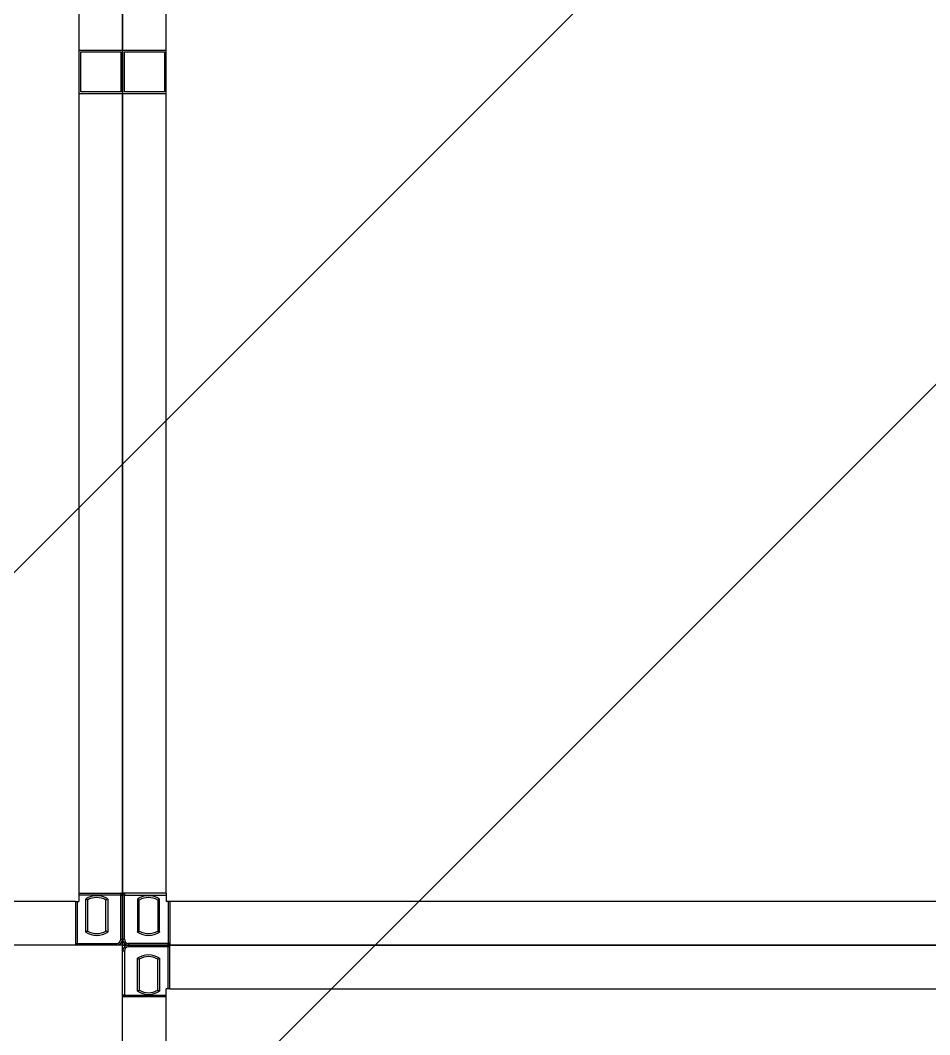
# Model space of a CAD drawing. Header units: millimetres. Extents: x 4133871 to 4440428, y -545651 to -495191.
# Drawn here: x 4199665.5 to 4199852.9, y -501101.5 to -500892.4 of the extents above; entities that cross this region are included whole.
import ezdxf

# ---------------------------------------------------------------- set-up
doc = ezdxf.new("R2010")
doc.units = ezdxf.units.MM
doc.header["$LTSCALE"] = 60
doc.layers.add('3', color=3, linetype='Continuous')

# ---------------------------------------------------------------- blocks, each defined once
blk = doc.blocks.new('KEY PLAN_NEW')
at = {"color": 253}
for p, q in [((-1346.862, -1495.504), (-1346.862, -1608.384)), ((-1340.862, -1608.384), (-1340.862, -1495.504)), ((-1346.862, -1550.444), (-1346.862, -1553.444)), ((-1346.862, -1550.444), (-1343.862, -1550.444)), ((-1346.742, -1553.324), (-1346.742, -1550.564)), ((-1346.742, -1550.564), (-1343.982, -1550.564)), ((-1343.982, -1550.564), (-1343.982, -1553.324)), ((-1343.982, -1550.564), (-1343.982, -1553.324)), ((-1343.862, -1553.444), (-1343.862, -1550.444)), ((-1343.862, -1550.444), (-1343.862, -1553.444)), ((-1343.862, -1550.444), (-1340.862, -1550.444)), ((-1343.742, -1553.324), (-1343.742, -1550.564)), ((-1343.742, -1550.564), (-1340.982, -1550.564)), ((-1340.982, -1550.564), (-1340.982, -1553.324)), ((-1340.982, -1550.564), (-1340.982, -1553.324)), ((-1340.862, -1553.444), (-1340.862, -1550.444)), ((-1343.862, -1553.444), (-1346.862, -1553.444)), ((-1343.982, -1553.324), (-1346.742, -1553.324)), ((-1340.862, -1553.444), (-1343.862, -1553.444)), ((-1340.982, -1553.324), (-1343.742, -1553.324)), ((-1346.862, -1608.384), (-1346.862, -1608.944)), ((-1340.862, -1608.384), (-1340.862, -1608.944)), ((-1347.102, -1608.944), (-1400.622, -1608.944)), ((-1347.102, -1608.944), (-1346.862, -1608.944)), ((-1340.622, -1608.944), (-1340.862, -1608.944)), ((-1287.102, -1608.944), (-1340.622, -1608.944)), ((-1340.622, -1614.944), (-1340.862, -1614.944)), ((-1340.862, -1615.504), (-1340.862, -1614.944)), ((-1340.622, -1614.944), (-1287.102, -1614.944)), ((-1340.862, -1728.384), (-1340.862, -1615.504))]:
    blk.add_line(p, q, dxfattribs=at)
at = {"color": 253, "linetype": 'Continuous'}
for p, q in [((-1346.862, -1608.384), (-1343.862, -1608.384)), ((-1343.982, -1608.504), (-1346.862, -1608.504)), ((-1343.982, -1608.384), (-1343.982, -1608.504)), ((-1343.982, -1608.504), (-1343.862, -1608.504)), ((-1343.982, -1611.534), (-1343.982, -1608.504)), ((-1340.862, -1608.384), (-1343.862, -1608.384)), ((-1343.742, -1608.504), (-1343.862, -1608.504)), ((-1343.742, -1608.384), (-1343.742, -1608.504)), ((-1343.742, -1608.504), (-1340.862, -1608.504)), ((-1343.742, -1611.534), (-1343.742, -1608.504)), ((-1347.102, -1608.944), (-1347.102, -1611.944)), ((-1346.982, -1608.944), (-1346.982, -1611.824)), ((-1346.397, -1611.045), (-1346.397, -1608.782)), ((-1346.277, -1608.849), (-1346.277, -1610.979)), ((-1345.007, -1610.979), (-1345.007, -1608.849)), ((-1344.887, -1608.782), (-1344.887, -1611.045)), ((-1342.837, -1608.782), (-1342.837, -1611.045)), ((-1342.717, -1610.979), (-1342.717, -1608.849)), ((-1341.447, -1608.849), (-1341.447, -1610.979)), ((-1341.327, -1611.045), (-1341.327, -1608.782)), ((-1340.742, -1608.944), (-1340.742, -1611.824)), ((-1340.622, -1608.944), (-1340.622, -1611.944)), ((-1343.982, -1611.534), (-1343.862, -1611.534)), ((-1343.742, -1611.534), (-1343.862, -1611.534)), ((-1347.102, -1611.824), (-1346.982, -1611.824)), ((-1346.982, -1611.944), (-1346.982, -1611.824)), ((-1346.982, -1611.824), (-1344.272, -1611.824)), ((-1344.272, -1611.824), (-1344.272, -1611.944)), ((-1343.982, -1611.824), (-1343.982, -1611.823)), ((-1343.982, -1611.824), (-1343.982, -1611.824)), ((-1343.742, -1611.824), (-1343.742, -1611.823)), ((-1343.742, -1611.824), (-1343.742, -1611.824)), ((-1343.742, -1612.064), (-1343.742, -1612.064)), ((-1343.742, -1612.064), (-1343.742, -1612.064)), ((-1343.452, -1611.824), (-1343.452, -1611.944)), ((-1340.742, -1611.824), (-1343.452, -1611.824)), ((-1343.452, -1612.064), (-1343.452, -1611.944)), ((-1340.742, -1612.064), (-1343.452, -1612.064)), ((-1340.742, -1611.944), (-1340.742, -1611.824)), ((-1340.622, -1611.824), (-1340.742, -1611.824)), ((-1340.742, -1611.944), (-1340.742, -1612.064)), ((-1340.622, -1612.064), (-1340.742, -1612.064)), ((-1340.742, -1614.944), (-1340.742, -1612.064)), ((-1340.622, -1614.944), (-1340.622, -1611.944)), ((-1343.742, -1612.354), (-1343.862, -1612.354)), ((-1343.742, -1612.354), (-1343.742, -1615.384)), ((-1342.837, -1615.105), (-1342.837, -1612.842)), ((-1342.717, -1612.909), (-1342.717, -1615.039)), ((-1341.447, -1615.039), (-1341.447, -1612.909)), ((-1341.327, -1612.842), (-1341.327, -1615.105)), ((-1343.742, -1615.384), (-1343.862, -1615.384)), ((-1340.862, -1615.504), (-1343.862, -1615.504)), ((-1343.742, -1615.504), (-1343.742, -1615.384)), ((-1343.742, -1615.384), (-1340.862, -1615.384))]:
    blk.add_line(p, q, dxfattribs=at)
at = {"color": 253}
for points in [[(-1403.862, -1491.944), (-1343.862, -1491.944), (-1343.862, -1611.944), (-1403.862, -1611.944)], [(-1343.862, -1491.944), (-1283.862, -1491.944), (-1283.862, -1611.944), (-1343.862, -1611.944)], [(-1283.862, -1731.944), (-1343.862, -1731.944), (-1343.862, -1611.944), (-1283.862, -1611.944)]]:
    blk.add_lwpolyline(points, close=True, dxfattribs=at)
at = {"color": 253, "linetype": 'Continuous'}
for centre, radius, start, end in [((-1345.642, -1609.914), 1.36, 56.27916, 123.72084), ((-1345.642, -1609.914), 1.24, 59.1964, 120.8036), ((-1343.982, -1608.504), 0.12, 0, 90), ((-1343.742, -1608.504), 0.12, 90, 180), ((-1342.082, -1609.914), 1.36, 56.27916, 123.72084), ((-1342.082, -1609.914), 1.24, 59.1964, 120.8036), ((-1345.642, -1609.914), 1.36, 236.27916, 303.72084), ((-1345.642, -1609.914), 1.24, 239.1964, 300.8036), ((-1344.272, -1611.534), 0.41, 270, 0), ((-1344.272, -1611.534), 0.29, 270, 0), ((-1343.452, -1611.534), 0.41, 180, 270), ((-1343.452, -1611.534), 0.29, 180, 270), ((-1342.082, -1609.914), 1.36, 236.27916, 303.72084), ((-1342.082, -1609.914), 1.24, 239.1964, 300.8036), ((-1346.982, -1611.824), 0.12, 180, 270), ((-1343.452, -1612.354), 0.41, 90, 180), ((-1343.452, -1612.354), 0.29, 90, 180), ((-1340.742, -1611.824), 0.12, 270, 0), ((-1340.742, -1612.064), 0.12, 0, 90), ((-1342.082, -1613.974), 1.36, 56.27916, 123.72084), ((-1342.082, -1613.974), 1.24, 59.1964, 120.8036), ((-1343.742, -1615.384), 0.12, 180, 270), ((-1342.082, -1613.974), 1.36, 236.27916, 303.72084), ((-1342.082, -1613.974), 1.24, 239.1964, 300.8036)]:
    blk.add_arc(centre, radius, start, end, dxfattribs=at)
for points, knots in [([(-1346.277, -1608.849), (-1346.277, -1608.848, 46), (-1346.278, -1608.848, 46), (-1346.279, -1608.848, 46), (-1346.28, -1608.847, 46), (-1346.28, -1608.847, 46), (-1346.281, -1608.846, 46), (-1346.281, -1608.846, 46), (-1346.282, -1608.846, 46), (-1346.282, -1608.845, 46), (-1346.284, -1608.844, 46), (-1346.285, -1608.844, 46), (-1346.289, -1608.842, 46), (-1346.291, -1608.841, 46), (-1346.294, -1608.839, 46), (-1346.295, -1608.838, 46), (-1346.296, -1608.838, 46), (-1346.297, -1608.837, 46), (-1346.298, -1608.837, 46), (-1346.299, -1608.836, 46), (-1346.301, -1608.835, 46), (-1346.304, -1608.833, 46), (-1346.309, -1608.83, 46), (-1346.312, -1608.829, 46), (-1346.316, -1608.826, 46), (-1346.318, -1608.826, 46), (-1346.32, -1608.824, 46), (-1346.32, -1608.824, 46), (-1346.322, -1608.823, 46), (-1346.323, -1608.823, 46), (-1346.327, -1608.821, 46), (-1346.33, -1608.819, 46), (-1346.336, -1608.815, 46), (-1346.339, -1608.813, 46), (-1346.346, -1608.81, 46), (-1346.35, -1608.808, 46), (-1346.354, -1608.806, 46), (-1346.355, -1608.805, 46), (-1346.357, -1608.804, 46), (-1346.358, -1608.804, 46), (-1346.36, -1608.802, 46), (-1346.362, -1608.801, 46), (-1346.367, -1608.798, 46), (-1346.371, -1608.796, 46), (-1346.378, -1608.792, 46), (-1346.382, -1608.79, 46), (-1346.387, -1608.787, 46), (-1346.389, -1608.786, 46), (-1346.392, -1608.785, 46), (-1346.394, -1608.784, 46), (-1346.395, -1608.783, 46), (-1346.396, -1608.783, 46), (-1346.396, -1608.783, 46), (-1346.397, -1608.782, 46)], [0, 0, 0, 0, 0.06206, 0.12459, 0.12459, 0.155854, 0.155854, 0.171487, 0.171487, 0.187119, 0.187119, 0.249648, 0.249648, 0.312178, 0.312178, 0.343442, 0.343442, 0.359075, 0.359075, 0.374707, 0.374707, 0.437236, 0.437236, 0.499766, 0.499766, 0.53103, 0.53103, 0.546663, 0.546663, 0.562295, 0.562295, 0.624824, 0.624824, 0.687353, 0.687353, 0.749883, 0.749883, 0.765515, 0.765515, 0.781147, 0.781147, 0.812412, 0.812412, 0.874941, 0.874941, 0.937471, 0.937471, 0.968735, 0.968735, 0.984368, 0.992184, 0.992184, 1, 1, 1, 1]), ([(-1344.887, -1608.782), (-1344.887, -1608.783, 46), (-1344.888, -1608.783, 46), (-1344.889, -1608.783, 46), (-1344.89, -1608.784, 46), (-1344.891, -1608.785, 46), (-1344.894, -1608.786, 46), (-1344.896, -1608.787, 46), (-1344.902, -1608.79, 46), (-1344.905, -1608.792, 46), (-1344.913, -1608.796, 46), (-1344.916, -1608.798, 46), (-1344.922, -1608.801, 46), (-1344.923, -1608.802, 46), (-1344.926, -1608.804, 46), (-1344.927, -1608.804, 46), (-1344.929, -1608.805, 46), (-1344.93, -1608.806, 46), (-1344.934, -1608.808, 46), (-1344.937, -1608.81, 46), (-1344.944, -1608.813, 46), (-1344.947, -1608.815, 46), (-1344.954, -1608.819, 46), (-1344.957, -1608.821, 46), (-1344.961, -1608.823, 46), (-1344.962, -1608.823, 46), (-1344.963, -1608.824, 46), (-1344.964, -1608.824, 46), (-1344.966, -1608.826, 46), (-1344.967, -1608.826, 46), (-1344.972, -1608.829, 46), (-1344.974, -1608.83, 46), (-1344.98, -1608.833, 46), (-1344.982, -1608.835, 46), (-1344.985, -1608.836, 46), (-1344.986, -1608.837, 46), (-1344.987, -1608.837, 46), (-1344.987, -1608.838, 46), (-1344.989, -1608.838, 46), (-1344.99, -1608.839, 46), (-1344.993, -1608.841, 46), (-1344.995, -1608.842, 46), (-1344.998, -1608.844, 46), (-1345, -1608.844, 46), (-1345.001, -1608.845, 46), (-1345.002, -1608.846, 46), (-1345.002, -1608.846, 46), (-1345.002, -1608.846, 46), (-1345.003, -1608.847, 46), (-1345.004, -1608.847, 46), (-1345.005, -1608.848, 46), (-1345.006, -1608.848, 46), (-1345.007, -1608.848, 46), (-1345.007, -1608.849, 46)], [0, 0, 0, 0, 0.00782, 0.00782, 0.015639, 0.031279, 0.031279, 0.062557, 0.062557, 0.125114, 0.125114, 0.187671, 0.187671, 0.21895, 0.21895, 0.234589, 0.234589, 0.250228, 0.250228, 0.312785, 0.312785, 0.375342, 0.375342, 0.437899, 0.437899, 0.453538, 0.453538, 0.469178, 0.469178, 0.500456, 0.500456, 0.563013, 0.563013, 0.62557, 0.62557, 0.641209, 0.641209, 0.656849, 0.656849, 0.688127, 0.688127, 0.750684, 0.750684, 0.813241, 0.813241, 0.828881, 0.828881, 0.84452, 0.84452, 0.875798, 0.875798, 0.938355, 1, 1, 1, 1]), ([(-1342.837, -1608.782), (-1342.836, -1608.783, 46), (-1342.836, -1608.783, 46), (-1342.835, -1608.783, 46), (-1342.834, -1608.784, 46), (-1342.832, -1608.785, 46), (-1342.829, -1608.786, 46), (-1342.827, -1608.787, 46), (-1342.822, -1608.79, 46), (-1342.818, -1608.792, 46), (-1342.811, -1608.796, 46), (-1342.807, -1608.798, 46), (-1342.802, -1608.801, 46), (-1342.8, -1608.802, 46), (-1342.798, -1608.804, 46), (-1342.797, -1608.804, 46), (-1342.795, -1608.805, 46), (-1342.794, -1608.806, 46), (-1342.79, -1608.808, 46), (-1342.786, -1608.81, 46), (-1342.779, -1608.813, 46), (-1342.776, -1608.815, 46), (-1342.77, -1608.819, 46), (-1342.767, -1608.821, 46), (-1342.763, -1608.823, 46), (-1342.762, -1608.823, 46), (-1342.76, -1608.824, 46), (-1342.76, -1608.824, 46), (-1342.758, -1608.826, 46), (-1342.756, -1608.826, 46), (-1342.752, -1608.829, 46), (-1342.749, -1608.83, 46), (-1342.744, -1608.833, 46), (-1342.741, -1608.835, 46), (-1342.739, -1608.836, 46), (-1342.738, -1608.837, 46), (-1342.737, -1608.837, 46), (-1342.736, -1608.838, 46), (-1342.735, -1608.838, 46), (-1342.734, -1608.839, 46), (-1342.731, -1608.841, 46), (-1342.729, -1608.842, 46), (-1342.725, -1608.844, 46), (-1342.724, -1608.844, 46), (-1342.722, -1608.845, 46), (-1342.722, -1608.846, 46), (-1342.721, -1608.846, 46), (-1342.721, -1608.846, 46), (-1342.72, -1608.847, 46), (-1342.72, -1608.847, 46), (-1342.719, -1608.848, 46), (-1342.718, -1608.848, 46), (-1342.717, -1608.848, 46), (-1342.717, -1608.849, 46)], [0, 0, 0, 0, 0.00782, 0.00782, 0.015639, 0.031279, 0.031279, 0.062557, 0.062557, 0.125114, 0.125114, 0.187671, 0.187671, 0.21895, 0.21895, 0.234589, 0.234589, 0.250228, 0.250228, 0.312785, 0.312785, 0.375342, 0.375342, 0.437899, 0.437899, 0.453538, 0.453538, 0.469178, 0.469178, 0.500456, 0.500456, 0.563013, 0.563013, 0.62557, 0.62557, 0.641209, 0.641209, 0.656849, 0.656849, 0.688127, 0.688127, 0.750684, 0.750684, 0.813241, 0.813241, 0.828881, 0.828881, 0.84452, 0.84452, 0.875798, 0.875798, 0.938355, 1, 1, 1, 1]), ([(-1341.447, -1608.849), (-1341.447, -1608.848, 46), (-1341.446, -1608.848, 46), (-1341.445, -1608.848, 46), (-1341.444, -1608.847, 46), (-1341.443, -1608.847, 46), (-1341.442, -1608.846, 46), (-1341.442, -1608.846, 46), (-1341.442, -1608.846, 46), (-1341.441, -1608.845, 46), (-1341.44, -1608.844, 46), (-1341.438, -1608.844, 46), (-1341.435, -1608.842, 46), (-1341.433, -1608.841, 46), (-1341.43, -1608.839, 46), (-1341.429, -1608.838, 46), (-1341.427, -1608.838, 46), (-1341.427, -1608.837, 46), (-1341.426, -1608.837, 46), (-1341.425, -1608.836, 46), (-1341.422, -1608.835, 46), (-1341.42, -1608.833, 46), (-1341.414, -1608.83, 46), (-1341.412, -1608.829, 46), (-1341.407, -1608.826, 46), (-1341.406, -1608.826, 46), (-1341.404, -1608.824, 46), (-1341.403, -1608.824, 46), (-1341.402, -1608.823, 46), (-1341.401, -1608.823, 46), (-1341.397, -1608.821, 46), (-1341.394, -1608.819, 46), (-1341.387, -1608.815, 46), (-1341.384, -1608.813, 46), (-1341.377, -1608.81, 46), (-1341.374, -1608.808, 46), (-1341.37, -1608.806, 46), (-1341.369, -1608.805, 46), (-1341.367, -1608.804, 46), (-1341.366, -1608.804, 46), (-1341.363, -1608.802, 46), (-1341.362, -1608.801, 46), (-1341.356, -1608.798, 46), (-1341.353, -1608.796, 46), (-1341.345, -1608.792, 46), (-1341.342, -1608.79, 46), (-1341.336, -1608.787, 46), (-1341.334, -1608.786, 46), (-1341.331, -1608.785, 46), (-1341.33, -1608.784, 46), (-1341.329, -1608.783, 46), (-1341.328, -1608.783, 46), (-1341.327, -1608.783, 46), (-1341.327, -1608.782, 46)], [0, 0, 0, 0, 0.06206, 0.12459, 0.12459, 0.155854, 0.155854, 0.171487, 0.171487, 0.187119, 0.187119, 0.249648, 0.249648, 0.312178, 0.312178, 0.343442, 0.343442, 0.359075, 0.359075, 0.374707, 0.374707, 0.437236, 0.437236, 0.499766, 0.499766, 0.53103, 0.53103, 0.546663, 0.546663, 0.562295, 0.562295, 0.624824, 0.624824, 0.687353, 0.687353, 0.749883, 0.749883, 0.765515, 0.765515, 0.781147, 0.781147, 0.812412, 0.812412, 0.874941, 0.874941, 0.937471, 0.937471, 0.968735, 0.968735, 0.984368, 0.992184, 0.992184, 1, 1, 1, 1]), ([(-1346.277, -1610.979), (-1346.277, -1610.979, 46), (-1346.278, -1610.979, 46), (-1346.279, -1610.98, 46), (-1346.28, -1610.98, 46), (-1346.28, -1610.981, 46), (-1346.281, -1610.981, 46), (-1346.281, -1610.981, 46), (-1346.282, -1610.982, 46), (-1346.282, -1610.982, 46), (-1346.284, -1610.983, 46), (-1346.285, -1610.984, 46), (-1346.289, -1610.985, 46), (-1346.291, -1610.986, 46), (-1346.294, -1610.988, 46), (-1346.295, -1610.989, 46), (-1346.296, -1610.99, 46), (-1346.297, -1610.99, 46), (-1346.298, -1610.991, 46), (-1346.299, -1610.991, 46), (-1346.301, -1610.993, 46), (-1346.304, -1610.994, 46), (-1346.309, -1610.997, 46), (-1346.312, -1610.998, 46), (-1346.316, -1611.001, 46), (-1346.318, -1611.002, 46), (-1346.32, -1611.003, 46), (-1346.32, -1611.003, 46), (-1346.322, -1611.004, 46), (-1346.323, -1611.004, 46), (-1346.327, -1611.007, 46), (-1346.33, -1611.008, 46), (-1346.336, -1611.012, 46), (-1346.339, -1611.014, 46), (-1346.346, -1611.017, 46), (-1346.35, -1611.019, 46), (-1346.354, -1611.022, 46), (-1346.355, -1611.022, 46), (-1346.357, -1611.023, 46), (-1346.358, -1611.024, 46), (-1346.36, -1611.025, 46), (-1346.362, -1611.026, 46), (-1346.367, -1611.029, 46), (-1346.371, -1611.031, 46), (-1346.378, -1611.035, 46), (-1346.382, -1611.037, 46), (-1346.387, -1611.04, 46), (-1346.389, -1611.041, 46), (-1346.392, -1611.042, 46), (-1346.394, -1611.043, 46), (-1346.395, -1611.044, 46), (-1346.396, -1611.044, 46), (-1346.396, -1611.045, 46), (-1346.397, -1611.045, 46)], [0, 0, 0, 0, 0.06206, 0.12459, 0.12459, 0.155854, 0.155854, 0.171487, 0.171487, 0.187119, 0.187119, 0.249648, 0.249648, 0.312178, 0.312178, 0.343442, 0.343442, 0.359075, 0.359075, 0.374707, 0.374707, 0.437236, 0.437236, 0.499766, 0.499766, 0.53103, 0.53103, 0.546663, 0.546663, 0.562295, 0.562295, 0.624824, 0.624824, 0.687353, 0.687353, 0.749883, 0.749883, 0.765515, 0.765515, 0.781147, 0.781147, 0.812412, 0.812412, 0.874941, 0.874941, 0.937471, 0.937471, 0.968735, 0.968735, 0.984368, 0.992184, 0.992184, 1, 1, 1, 1]), ([(-1344.887, -1611.045), (-1344.887, -1611.045, 46), (-1344.888, -1611.044, 46), (-1344.889, -1611.044, 46), (-1344.89, -1611.043, 46), (-1344.891, -1611.042, 46), (-1344.894, -1611.041, 46), (-1344.896, -1611.04, 46), (-1344.902, -1611.037, 46), (-1344.905, -1611.035, 46), (-1344.913, -1611.031, 46), (-1344.916, -1611.029, 46), (-1344.922, -1611.026, 46), (-1344.923, -1611.025, 46), (-1344.926, -1611.024, 46), (-1344.927, -1611.023, 46), (-1344.929, -1611.022, 46), (-1344.93, -1611.022, 46), (-1344.934, -1611.019, 46), (-1344.937, -1611.017, 46), (-1344.944, -1611.014, 46), (-1344.947, -1611.012, 46), (-1344.954, -1611.008, 46), (-1344.957, -1611.007, 46), (-1344.961, -1611.004, 46), (-1344.962, -1611.004, 46), (-1344.963, -1611.003, 46), (-1344.964, -1611.003, 46), (-1344.966, -1611.002, 46), (-1344.967, -1611.001, 46), (-1344.972, -1610.998, 46), (-1344.974, -1610.997, 46), (-1344.98, -1610.994, 46), (-1344.982, -1610.993, 46), (-1344.985, -1610.991, 46), (-1344.986, -1610.991, 46), (-1344.987, -1610.99, 46), (-1344.987, -1610.99, 46), (-1344.989, -1610.989, 46), (-1344.99, -1610.988, 46), (-1344.993, -1610.986, 46), (-1344.995, -1610.985, 46), (-1344.998, -1610.984, 46), (-1345, -1610.983, 46), (-1345.001, -1610.982, 46), (-1345.002, -1610.982, 46), (-1345.002, -1610.981, 46), (-1345.002, -1610.981, 46), (-1345.003, -1610.981, 46), (-1345.004, -1610.98, 46), (-1345.005, -1610.98, 46), (-1345.006, -1610.979, 46), (-1345.007, -1610.979, 46), (-1345.007, -1610.979, 46)], [0, 0, 0, 0, 0.00782, 0.00782, 0.015639, 0.031279, 0.031279, 0.062557, 0.062557, 0.125114, 0.125114, 0.187671, 0.187671, 0.21895, 0.21895, 0.234589, 0.234589, 0.250228, 0.250228, 0.312785, 0.312785, 0.375342, 0.375342, 0.437899, 0.437899, 0.453538, 0.453538, 0.469178, 0.469178, 0.500456, 0.500456, 0.563013, 0.563013, 0.62557, 0.62557, 0.641209, 0.641209, 0.656849, 0.656849, 0.688127, 0.688127, 0.750684, 0.750684, 0.813241, 0.813241, 0.828881, 0.828881, 0.84452, 0.84452, 0.875798, 0.875798, 0.938355, 1, 1, 1, 1]), ([(-1342.837, -1611.045), (-1342.836, -1611.045, 46), (-1342.836, -1611.044, 46), (-1342.835, -1611.044, 46), (-1342.834, -1611.043, 46), (-1342.832, -1611.042, 46), (-1342.829, -1611.041, 46), (-1342.827, -1611.04, 46), (-1342.822, -1611.037, 46), (-1342.818, -1611.035, 46), (-1342.811, -1611.031, 46), (-1342.807, -1611.029, 46), (-1342.802, -1611.026, 46), (-1342.8, -1611.025, 46), (-1342.798, -1611.024, 46), (-1342.797, -1611.023, 46), (-1342.795, -1611.022, 46), (-1342.794, -1611.022, 46), (-1342.79, -1611.019, 46), (-1342.786, -1611.017, 46), (-1342.779, -1611.014, 46), (-1342.776, -1611.012, 46), (-1342.77, -1611.008, 46), (-1342.767, -1611.007, 46), (-1342.763, -1611.004, 46), (-1342.762, -1611.004, 46), (-1342.76, -1611.003, 46), (-1342.76, -1611.003, 46), (-1342.758, -1611.002, 46), (-1342.756, -1611.001, 46), (-1342.752, -1610.998, 46), (-1342.749, -1610.997, 46), (-1342.744, -1610.994, 46), (-1342.741, -1610.993, 46), (-1342.739, -1610.991, 46), (-1342.738, -1610.991, 46), (-1342.737, -1610.99, 46), (-1342.736, -1610.99, 46), (-1342.735, -1610.989, 46), (-1342.734, -1610.988, 46), (-1342.731, -1610.986, 46), (-1342.729, -1610.985, 46), (-1342.725, -1610.984, 46), (-1342.724, -1610.983, 46), (-1342.722, -1610.982, 46), (-1342.722, -1610.982, 46), (-1342.721, -1610.981, 46), (-1342.721, -1610.981, 46), (-1342.72, -1610.981, 46), (-1342.72, -1610.98, 46), (-1342.719, -1610.98, 46), (-1342.718, -1610.979, 46), (-1342.717, -1610.979, 46), (-1342.717, -1610.979, 46)], [0, 0, 0, 0, 0.00782, 0.00782, 0.015639, 0.031279, 0.031279, 0.062557, 0.062557, 0.125114, 0.125114, 0.187671, 0.187671, 0.21895, 0.21895, 0.234589, 0.234589, 0.250228, 0.250228, 0.312785, 0.312785, 0.375342, 0.375342, 0.437899, 0.437899, 0.453538, 0.453538, 0.469178, 0.469178, 0.500456, 0.500456, 0.563013, 0.563013, 0.62557, 0.62557, 0.641209, 0.641209, 0.656849, 0.656849, 0.688127, 0.688127, 0.750684, 0.750684, 0.813241, 0.813241, 0.828881, 0.828881, 0.84452, 0.84452, 0.875798, 0.875798, 0.938355, 1, 1, 1, 1]), ([(-1341.447, -1610.979), (-1341.447, -1610.979, 46), (-1341.446, -1610.979, 46), (-1341.445, -1610.98, 46), (-1341.444, -1610.98, 46), (-1341.443, -1610.981, 46), (-1341.442, -1610.981, 46), (-1341.442, -1610.981, 46), (-1341.442, -1610.982, 46), (-1341.441, -1610.982, 46), (-1341.44, -1610.983, 46), (-1341.438, -1610.984, 46), (-1341.435, -1610.985, 46), (-1341.433, -1610.986, 46), (-1341.43, -1610.988, 46), (-1341.429, -1610.989, 46), (-1341.427, -1610.99, 46), (-1341.427, -1610.99, 46), (-1341.426, -1610.991, 46), (-1341.425, -1610.991, 46), (-1341.422, -1610.993, 46), (-1341.42, -1610.994, 46), (-1341.414, -1610.997, 46), (-1341.412, -1610.998, 46), (-1341.407, -1611.001, 46), (-1341.406, -1611.002, 46), (-1341.404, -1611.003, 46), (-1341.403, -1611.003, 46), (-1341.402, -1611.004, 46), (-1341.401, -1611.004, 46), (-1341.397, -1611.007, 46), (-1341.394, -1611.008, 46), (-1341.387, -1611.012, 46), (-1341.384, -1611.014, 46), (-1341.377, -1611.017, 46), (-1341.374, -1611.019, 46), (-1341.37, -1611.022, 46), (-1341.369, -1611.022, 46), (-1341.367, -1611.023, 46), (-1341.366, -1611.024, 46), (-1341.363, -1611.025, 46), (-1341.362, -1611.026, 46), (-1341.356, -1611.029, 46), (-1341.353, -1611.031, 46), (-1341.345, -1611.035, 46), (-1341.342, -1611.037, 46), (-1341.336, -1611.04, 46), (-1341.334, -1611.041, 46), (-1341.331, -1611.042, 46), (-1341.33, -1611.043, 46), (-1341.329, -1611.044, 46), (-1341.328, -1611.044, 46), (-1341.327, -1611.045, 46), (-1341.327, -1611.045, 46)], [0, 0, 0, 0, 0.06206, 0.12459, 0.12459, 0.155854, 0.155854, 0.171487, 0.171487, 0.187119, 0.187119, 0.249648, 0.249648, 0.312178, 0.312178, 0.343442, 0.343442, 0.359075, 0.359075, 0.374707, 0.374707, 0.437236, 0.437236, 0.499766, 0.499766, 0.53103, 0.53103, 0.546663, 0.546663, 0.562295, 0.562295, 0.624824, 0.624824, 0.687353, 0.687353, 0.749883, 0.749883, 0.765515, 0.765515, 0.781147, 0.781147, 0.812412, 0.812412, 0.874941, 0.874941, 0.937471, 0.937471, 0.968735, 0.968735, 0.984368, 0.992184, 0.992184, 1, 1, 1, 1]), ([(-1342.837, -1612.842), (-1342.836, -1612.843, 46), (-1342.836, -1612.843, 46), (-1342.835, -1612.843, 46), (-1342.834, -1612.844, 46), (-1342.832, -1612.845, 46), (-1342.829, -1612.846, 46), (-1342.827, -1612.847, 46), (-1342.822, -1612.85, 46), (-1342.818, -1612.852, 46), (-1342.811, -1612.856, 46), (-1342.807, -1612.858, 46), (-1342.802, -1612.861, 46), (-1342.8, -1612.862, 46), (-1342.798, -1612.864, 46), (-1342.797, -1612.864, 46), (-1342.795, -1612.865, 46), (-1342.794, -1612.866, 46), (-1342.79, -1612.868, 46), (-1342.786, -1612.87, 46), (-1342.779, -1612.873, 46), (-1342.776, -1612.875, 46), (-1342.77, -1612.879, 46), (-1342.767, -1612.881, 46), (-1342.763, -1612.883, 46), (-1342.762, -1612.883, 46), (-1342.76, -1612.884, 46), (-1342.76, -1612.884, 46), (-1342.758, -1612.886, 46), (-1342.756, -1612.886, 46), (-1342.752, -1612.889, 46), (-1342.749, -1612.89, 46), (-1342.744, -1612.893, 46), (-1342.741, -1612.895, 46), (-1342.739, -1612.896, 46), (-1342.738, -1612.897, 46), (-1342.737, -1612.897, 46), (-1342.736, -1612.898, 46), (-1342.735, -1612.898, 46), (-1342.734, -1612.899, 46), (-1342.731, -1612.901, 46), (-1342.729, -1612.902, 46), (-1342.725, -1612.904, 46), (-1342.724, -1612.904, 46), (-1342.722, -1612.905, 46), (-1342.722, -1612.906, 46), (-1342.721, -1612.906, 46), (-1342.721, -1612.906, 46), (-1342.72, -1612.907, 46), (-1342.72, -1612.907, 46), (-1342.719, -1612.908, 46), (-1342.718, -1612.908, 46), (-1342.717, -1612.908, 46), (-1342.717, -1612.909, 46)], [0, 0, 0, 0, 0.00782, 0.00782, 0.015639, 0.031279, 0.031279, 0.062557, 0.062557, 0.125114, 0.125114, 0.187671, 0.187671, 0.21895, 0.21895, 0.234589, 0.234589, 0.250228, 0.250228, 0.312785, 0.312785, 0.375342, 0.375342, 0.437899, 0.437899, 0.453538, 0.453538, 0.469178, 0.469178, 0.500456, 0.500456, 0.563013, 0.563013, 0.62557, 0.62557, 0.641209, 0.641209, 0.656849, 0.656849, 0.688127, 0.688127, 0.750684, 0.750684, 0.813241, 0.813241, 0.828881, 0.828881, 0.84452, 0.84452, 0.875798, 0.875798, 0.938355, 1, 1, 1, 1]), ([(-1341.447, -1612.909), (-1341.447, -1612.908, 46), (-1341.446, -1612.908, 46), (-1341.445, -1612.908, 46), (-1341.444, -1612.907, 46), (-1341.443, -1612.907, 46), (-1341.442, -1612.906, 46), (-1341.442, -1612.906, 46), (-1341.442, -1612.906, 46), (-1341.441, -1612.905, 46), (-1341.44, -1612.904, 46), (-1341.438, -1612.904, 46), (-1341.435, -1612.902, 46), (-1341.433, -1612.901, 46), (-1341.43, -1612.899, 46), (-1341.429, -1612.898, 46), (-1341.427, -1612.898, 46), (-1341.427, -1612.897, 46), (-1341.426, -1612.897, 46), (-1341.425, -1612.896, 46), (-1341.422, -1612.895, 46), (-1341.42, -1612.893, 46), (-1341.414, -1612.89, 46), (-1341.412, -1612.889, 46), (-1341.407, -1612.886, 46), (-1341.406, -1612.886, 46), (-1341.404, -1612.884, 46), (-1341.403, -1612.884, 46), (-1341.402, -1612.883, 46), (-1341.401, -1612.883, 46), (-1341.397, -1612.881, 46), (-1341.394, -1612.879, 46), (-1341.387, -1612.875, 46), (-1341.384, -1612.873, 46), (-1341.377, -1612.87, 46), (-1341.374, -1612.868, 46), (-1341.37, -1612.866, 46), (-1341.369, -1612.865, 46), (-1341.367, -1612.864, 46), (-1341.366, -1612.864, 46), (-1341.363, -1612.862, 46), (-1341.362, -1612.861, 46), (-1341.356, -1612.858, 46), (-1341.353, -1612.856, 46), (-1341.345, -1612.852, 46), (-1341.342, -1612.85, 46), (-1341.336, -1612.847, 46), (-1341.334, -1612.846, 46), (-1341.331, -1612.845, 46), (-1341.33, -1612.844, 46), (-1341.329, -1612.843, 46), (-1341.328, -1612.843, 46), (-1341.327, -1612.843, 46), (-1341.327, -1612.842, 46)], [0, 0, 0, 0, 0.06206, 0.12459, 0.12459, 0.155854, 0.155854, 0.171487, 0.171487, 0.187119, 0.187119, 0.249648, 0.249648, 0.312178, 0.312178, 0.343442, 0.343442, 0.359075, 0.359075, 0.374707, 0.374707, 0.437236, 0.437236, 0.499766, 0.499766, 0.53103, 0.53103, 0.546663, 0.546663, 0.562295, 0.562295, 0.624824, 0.624824, 0.687353, 0.687353, 0.749883, 0.749883, 0.765515, 0.765515, 0.781147, 0.781147, 0.812412, 0.812412, 0.874941, 0.874941, 0.937471, 0.937471, 0.968735, 0.968735, 0.984368, 0.992184, 0.992184, 1, 1, 1, 1]), ([(-1342.837, -1615.105), (-1342.836, -1615.105, 46), (-1342.836, -1615.104, 46), (-1342.835, -1615.104, 46), (-1342.834, -1615.103, 46), (-1342.832, -1615.102, 46), (-1342.829, -1615.101, 46), (-1342.827, -1615.1, 46), (-1342.822, -1615.097, 46), (-1342.818, -1615.095, 46), (-1342.811, -1615.091, 46), (-1342.807, -1615.089, 46), (-1342.802, -1615.086, 46), (-1342.8, -1615.085, 46), (-1342.798, -1615.084, 46), (-1342.797, -1615.083, 46), (-1342.795, -1615.082, 46), (-1342.794, -1615.082, 46), (-1342.79, -1615.079, 46), (-1342.786, -1615.077, 46), (-1342.779, -1615.074, 46), (-1342.776, -1615.072, 46), (-1342.77, -1615.068, 46), (-1342.767, -1615.067, 46), (-1342.763, -1615.064, 46), (-1342.762, -1615.064, 46), (-1342.76, -1615.063, 46), (-1342.76, -1615.063, 46), (-1342.758, -1615.062, 46), (-1342.756, -1615.061, 46), (-1342.752, -1615.058, 46), (-1342.749, -1615.057, 46), (-1342.744, -1615.054, 46), (-1342.741, -1615.053, 46), (-1342.739, -1615.051, 46), (-1342.738, -1615.051, 46), (-1342.737, -1615.05, 46), (-1342.736, -1615.05, 46), (-1342.735, -1615.049, 46), (-1342.734, -1615.048, 46), (-1342.731, -1615.046, 46), (-1342.729, -1615.045, 46), (-1342.725, -1615.044, 46), (-1342.724, -1615.043, 46), (-1342.722, -1615.042, 46), (-1342.722, -1615.042, 46), (-1342.721, -1615.041, 46), (-1342.721, -1615.041, 46), (-1342.72, -1615.041, 46), (-1342.72, -1615.04, 46), (-1342.719, -1615.04, 46), (-1342.718, -1615.039, 46), (-1342.717, -1615.039, 46), (-1342.717, -1615.039, 46)], [0, 0, 0, 0, 0.00782, 0.00782, 0.015639, 0.031279, 0.031279, 0.062557, 0.062557, 0.125114, 0.125114, 0.187671, 0.187671, 0.21895, 0.21895, 0.234589, 0.234589, 0.250228, 0.250228, 0.312785, 0.312785, 0.375342, 0.375342, 0.437899, 0.437899, 0.453538, 0.453538, 0.469178, 0.469178, 0.500456, 0.500456, 0.563013, 0.563013, 0.62557, 0.62557, 0.641209, 0.641209, 0.656849, 0.656849, 0.688127, 0.688127, 0.750684, 0.750684, 0.813241, 0.813241, 0.828881, 0.828881, 0.84452, 0.84452, 0.875798, 0.875798, 0.938355, 1, 1, 1, 1]), ([(-1341.447, -1615.039), (-1341.447, -1615.039, 46), (-1341.446, -1615.039, 46), (-1341.445, -1615.04, 46), (-1341.444, -1615.04, 46), (-1341.443, -1615.041, 46), (-1341.442, -1615.041, 46), (-1341.442, -1615.041, 46), (-1341.442, -1615.042, 46), (-1341.441, -1615.042, 46), (-1341.44, -1615.043, 46), (-1341.438, -1615.044, 46), (-1341.435, -1615.045, 46), (-1341.433, -1615.046, 46), (-1341.43, -1615.048, 46), (-1341.429, -1615.049, 46), (-1341.427, -1615.05, 46), (-1341.427, -1615.05, 46), (-1341.426, -1615.051, 46), (-1341.425, -1615.051, 46), (-1341.422, -1615.053, 46), (-1341.42, -1615.054, 46), (-1341.414, -1615.057, 46), (-1341.412, -1615.058, 46), (-1341.407, -1615.061, 46), (-1341.406, -1615.062, 46), (-1341.404, -1615.063, 46), (-1341.403, -1615.063, 46), (-1341.402, -1615.064, 46), (-1341.401, -1615.064, 46), (-1341.397, -1615.067, 46), (-1341.394, -1615.068, 46), (-1341.387, -1615.072, 46), (-1341.384, -1615.074, 46), (-1341.377, -1615.077, 46), (-1341.374, -1615.079, 46), (-1341.37, -1615.082, 46), (-1341.369, -1615.082, 46), (-1341.367, -1615.083, 46), (-1341.366, -1615.084, 46), (-1341.363, -1615.085, 46), (-1341.362, -1615.086, 46), (-1341.356, -1615.089, 46), (-1341.353, -1615.091, 46), (-1341.345, -1615.095, 46), (-1341.342, -1615.097, 46), (-1341.336, -1615.1, 46), (-1341.334, -1615.101, 46), (-1341.331, -1615.102, 46), (-1341.33, -1615.103, 46), (-1341.329, -1615.104, 46), (-1341.328, -1615.104, 46), (-1341.327, -1615.105, 46), (-1341.327, -1615.105, 46)], [0, 0, 0, 0, 0.06206, 0.12459, 0.12459, 0.155854, 0.155854, 0.171487, 0.171487, 0.187119, 0.187119, 0.249648, 0.249648, 0.312178, 0.312178, 0.343442, 0.343442, 0.359075, 0.359075, 0.374707, 0.374707, 0.437236, 0.437236, 0.499766, 0.499766, 0.53103, 0.53103, 0.546663, 0.546663, 0.562295, 0.562295, 0.624824, 0.624824, 0.687353, 0.687353, 0.749883, 0.749883, 0.765515, 0.765515, 0.781147, 0.781147, 0.812412, 0.812412, 0.874941, 0.874941, 0.937471, 0.937471, 0.968735, 0.968735, 0.984368, 0.992184, 0.992184, 1, 1, 1, 1])]:
    blk.add_open_spline(points, degree=3, knots=knots, dxfattribs=at)

msp = doc.modelspace()

# ---------------------------------------------------------------- hatches: boundary and pattern name
at = {"layer": '3'}
h = msp.add_hatch(dxfattribs=at)
h.set_pattern_fill('ANSI31', color=256, scale=855.36)
h.set_pattern_definition([(45, (-12566.07, -107751.94), (-75.603857, 75.603857), [])])
h.paths.add_polyline_path([(4199046.58, -500083.05), (4199226.58, -500083.05), (4199226.58, -499723.05), (4199766.58, -499723.05), (4199766.58, -499543.05), (4200866.58, -499543.05), (4200866.58, -499665.45), (4201706.94, -499665.45), (4201706.94, -500263.05), (4201766.58, -500263.05), (4201766.58, -501723.05), (4200515.58, -501723.05), (4200515.58, -501727.55), (4200506.58, -501727.55), (4200506.58, -501903.05), (4199946.58, -501903.05), (4199946.58, -501543.05), (4199586.58, -501543.05), (4199586.58, -501183.05), (4199226.58, -501183.05), (4199226.58, -500823.05), (4198686.58, -500823.05), (4198686.58, -500443.05), (4199046.58, -500443.05)])

# ---------------------------------------------------------------- block references
at = {"xscale": 3, "yscale": 3, "zscale": 3}
msp.add_blockref('KEY PLAN_NEW', (4203718.16, -496247.22), dxfattribs=at)

doc.saveas('drawing.dxf')
